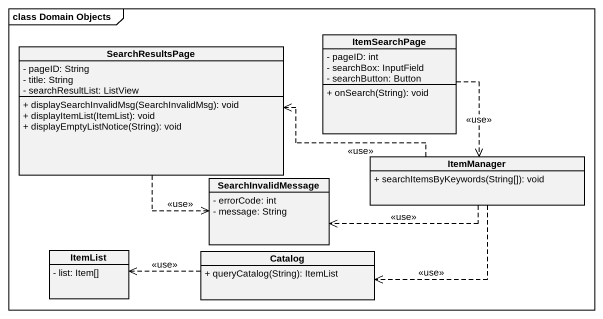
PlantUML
@startuml
mainframe class Domain Objects
hide circle
hide empty members
skinparam classAttributeIconSize 0
class SearchResultsPage {
  - pageID: String
  - title: String
  - searchResultList: ListView
  + displaySearchInvalidMsg(SearchInvalidMsg): void
  + displayItemList(ItemList): void
  + displayEmptyListNotice(String): void
}
class ItemSearchPage {
  - pageID: int
  - searchBox: InputField
  - searchButton: Button
  + onSearch(String): void
}
class SearchInvalidMessage {
  - errorCode: int
  - message: String
}
class ItemManager {
  + searchItemsByKeywords(String[]): void
}
class ItemList {
  - list: Item[]
}
class Catalog {
  + queryCatalog(String): ItemList
}
SearchResultsPage ..> SearchInvalidMessage : <<use>>
ItemSearchPage ..> ItemManager : <<use>>
ItemManager .left.> SearchResultsPage : <<use>>
ItemManager .left.> SearchInvalidMessage : <<use>>
ItemManager .left.> Catalog : <<use>>
Catalog .left.> ItemList : <<use>>
@enduml
